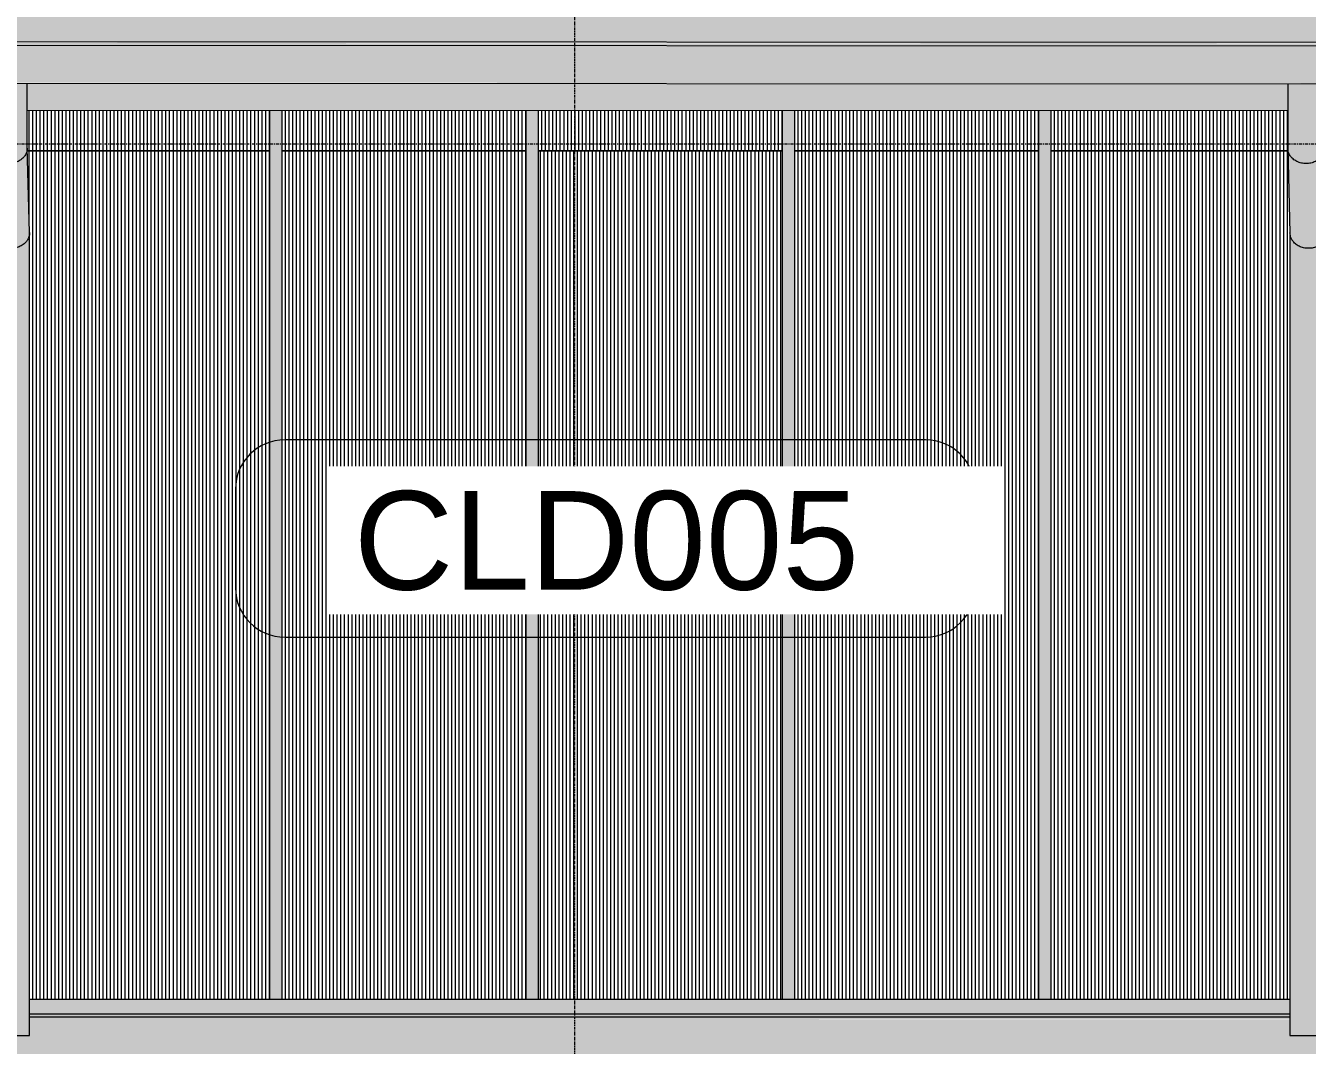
# Model space of a CAD drawing. Header units: millimetres. Extents: x -2361666 to -2009843, y -375 to 29863.
# Drawn here: x -2184899 to -2179698, y 11543 to 15679 of the extents above; entities that cross this region are included whole.
import ezdxf

# ---------------------------------------------------------------- set-up
doc = ezdxf.new("R2010")
doc.units = ezdxf.units.MM
doc.linetypes.add('AEC_Center', pattern=[24, 12, -4, 4, -4])
doc.linetypes.add('Grid Line', pattern=[21, 12, -3, 3, -3])
for name, color, linetype, lineweight in [('A-FLOR-LEVL', 51, 'Continuous', 5), ('A-GENM', 13, 'Continuous', 5), ('A-GLAZ-CURT', 52, 'Continuous', 5), ('A-GLAZ-CWMG', 51, 'Continuous', 5), ('A-ROOF', 132, 'Continuous', 5), ('A-WALL-IDEN', 211, 'Continuous', 5), ('P-SANR-FIXT', 6, 'Continuous', 5), ('S-BEAM', 12, 'Continuous', 5), ('S-GRID', 1, 'Continuous', 5)]:
    doc.layers.add(name, color=color, linetype=linetype, lineweight=lineweight)
doc.styles.add('Arial_2', font='arial.ttf', dxfattribs={"height": 400})

# ---------------------------------------------------------------- blocks, each defined once
blk = doc.blocks.new('Downpipe - L Spreader - Default-V181-SOUTH EAST - PART A')
at = {"layer": 'P-SANR-FIXT'}
for points in [[(-940284.7, 15119.5), (-940265.3, 15121.6), (-940247.1, 15127.9), (-940231.5, 15137.9), (-940217.6, 15155), (-940211.3, 15170.5), (-940209.3, 15182.4), (-940211.1, 15442.8), (-940359.3, 15442.9), (-940357.5, 15170.5), (-940355.9, 15164.1), (-940347.6, 15148.9), (-940337.6, 15137.9), (-940312.9, 15124.7), (-940294.8, 15120.6)], [(-940275.5, 14775.7), (-940247.1, 14780.9), (-940231.5, 14788.2), (-940217.6, 14799.3), (-940209.3, 14809.1), (-940202.7, 14822.3), (-940200.1, 14838.6), (-940211.3, 15170.5), (-940213, 15164.1), (-940222.3, 15148), (-940237.9, 15133.8), (-940256, 15124.8), (-940265.3, 15121.6), (-940284.7, 15119.5), (-940313.1, 15124.8), (-940328.6, 15132.1), (-940340.2, 15140.8), (-940350.1, 15152.3), (-940357.5, 15170.5), (-940358.8, 15164.1), (-940347.6, 14822.3), (-940337.6, 14804.2), (-940322.1, 14790), (-940304.1, 14781), (-940294.8, 14777.8), (-940280, 14776.2)], [(-940350.1, 11582.4), (-940200.1, 11582.4), (-940200.1, 14838.6), (-940202.7, 14822.3), (-940212, 14805.3), (-940222.3, 14794.1), (-940247.1, 14780.9), (-940265.3, 14776.8), (-940284.7, 14776.7), (-940304.1, 14781), (-940313.1, 14784.2), (-940328.6, 14794.3), (-940340.2, 14807.1), (-940347.6, 14822.3), (-940350.1, 14838.6), (-940350.1, 11640.3)]]:
    blk.add_hatch(color=256, dxfattribs=at).paths.add_polyline_path(points)
for p, q in [((-940359.3, 15443.6), (-940359.3, 15182.1)), ((-940209.3, 15182.7), (-940209.3, 15443.5)), ((-940359.3, 15180.7), (-940350.1, 14836.9)), ((-940200.1, 14840.3), (-940209.3, 15184.1)), ((-940350.1, 14838.3), (-940350.1, 11582.4)), ((-940200.1, 11582.4), (-940200.1, 14838.9)), ((-940350.1, 11582.4), (-940200.1, 11582.4))]:
    blk.add_line(p, q, dxfattribs=at)
for points in [[(-940209.3, 15182.4), (-940209.3, 15179.7), (-940209.8, 15174.2), (-940211.8, 15166.1), (-940215, 15158.3), (-940218.6, 15152.1), (-940222.1, 15147.4), (-940226, 15143), (-940231.4, 15137.8), (-940238.8, 15132.4), (-940247, 15127.8), (-940255.9, 15124.1), (-940268.3, 15120.6), (-940284.7, 15118.8), (-940304.3, 15120.9), (-940319.5, 15126.2), (-940330.4, 15132.4), (-940337.8, 15137.8), (-940343.1, 15143), (-940346.9, 15147.4), (-940350.4, 15152.1), (-940354, 15158.3), (-940357.1, 15166.1), (-940358.9, 15174.2), (-940359.3, 15179.7), (-940359.3, 15182.4)], [(-940200.1, 14838.6), (-940200.1, 14835.8), (-940200.6, 14830.2), (-940202.5, 14822.3), (-940205.7, 14814.4), (-940209.4, 14808.2), (-940212.9, 14803.6), (-940216.7, 14799.1), (-940222.2, 14794), (-940229.6, 14788.5), (-940237.8, 14783.9), (-940246.6, 14780.3), (-940259.1, 14776.7), (-940275.5, 14774.9), (-940295.1, 14777.1), (-940310.3, 14782.4), (-940321.2, 14788.5), (-940328.5, 14794), (-940333.9, 14799.1), (-940337.7, 14803.6), (-940341.1, 14808.2), (-940344.7, 14814.4), (-940347.8, 14822.3), (-940349.7, 14830.2), (-940350.1, 14835.8), (-940350.1, 14838.6)]]:
    blk.add_open_spline(points, degree=3, knots=[0, 0, 0, 0, 0.041667, 0.083333, 0.125, 0.166667, 0.1875, 0.208333, 0.25, 0.291667, 0.333333, 0.375, 0.416667, 0.5, 0.583333, 0.666667, 0.708333, 0.75, 0.791667, 0.8125, 0.833333, 0.875, 0.916667, 0.958333, 1, 1, 1, 1], dxfattribs=at)
blk.add_open_spline([(-940200.1, 14840.3), (-940200.1, 14839.9), (-940200.1, 14839.4), (-940200.1, 14838.9)], degree=3, dxfattribs=at)
blk = doc.blocks.new('Downpipe - L Spreader - Default-V182-SOUTH EAST - PART A')
at = {"layer": 'P-SANR-FIXT'}
for points in [[(-945548.3, 15119.5), (-945528.6, 15121.8), (-945510.8, 15127.9), (-945495.2, 15137.9), (-945480, 15157.5), (-945474.9, 15170.5), (-945473, 15182.4), (-945474.7, 15445), (-945623, 15445), (-945621.2, 15170.5), (-945619.5, 15164.1), (-945613.1, 15151), (-945601.3, 15137.9), (-945576.6, 15124.7), (-945558.5, 15120.6)], [(-945539.1, 14775.7), (-945510.8, 14780.9), (-945495.2, 14788.2), (-945480, 14800.6), (-945474, 14807.1), (-945466.4, 14822.3), (-945463.8, 14838.6), (-945474.9, 15170.5), (-945476.6, 15164.1), (-945486, 15148), (-945501.6, 15133.8), (-945519.7, 15124.8), (-945539.1, 15120.5), (-945548.3, 15119.5), (-945567.7, 15121.6), (-945590.3, 15130.8), (-945601.3, 15137.9), (-945613.1, 15151), (-945621.2, 15170.5), (-945622.5, 15164.1), (-945611.3, 14822.3), (-945601.3, 14804.2), (-945585.8, 14790), (-945567.7, 14781), (-945558.5, 14777.8)], [(-945613.8, 11582.4), (-945463.8, 11582.4), (-945463.8, 14838.6), (-945468.2, 14818.7), (-945475.6, 14805.3), (-945486, 14794.1), (-945510.8, 14780.9), (-945529.3, 14776.7), (-945548.3, 14776.7), (-945567.7, 14781), (-945576.6, 14784.1), (-945592, 14794.1), (-945603.9, 14807.1), (-945611.3, 14822.3), (-945613.8, 14838.6), (-945613.8, 11640.3)]]:
    blk.add_hatch(color=256, dxfattribs=at).paths.add_polyline_path(points)
for p, q in [((-945623, 15445.3), (-945623, 15182.1)), ((-945473, 15182.7), (-945473, 15445.3)), ((-945623, 15180.7), (-945613.7, 14836.9)), ((-945463.8, 14840.3), (-945473, 15184.1)), ((-945613.8, 14838.3), (-945613.8, 11582.4)), ((-945463.8, 11582.4), (-945463.8, 14838.9)), ((-945613.8, 11582.4), (-945463.8, 11582.4))]:
    blk.add_line(p, q, dxfattribs=at)
for points in [[(-945473, 15182.4), (-945473, 15179.7), (-945473.5, 15174.2), (-945475.4, 15166.1), (-945478.6, 15158.3), (-945482.3, 15152.1), (-945485.8, 15147.4), (-945489.6, 15143), (-945495.1, 15137.8), (-945502.5, 15132.4), (-945510.7, 15127.8), (-945519.5, 15124.1), (-945532, 15120.6), (-945548.4, 15118.8), (-945568, 15120.9), (-945583.2, 15126.2), (-945594.1, 15132.4), (-945601.4, 15137.8), (-945606.8, 15143), (-945610.6, 15147.4), (-945614, 15152.1), (-945617.6, 15158.3), (-945620.7, 15166.1), (-945622.6, 15174.2), (-945623, 15179.7), (-945623, 15182.4)], [(-945463.8, 14838.6), (-945463.8, 14835.8), (-945464.2, 14830.2), (-945466.2, 14822.3), (-945469.4, 14814.4), (-945473.1, 14808.2), (-945476.6, 14803.6), (-945480.4, 14799.1), (-945485.8, 14794), (-945493.3, 14788.5), (-945501.5, 14783.9), (-945510.3, 14780.3), (-945522.7, 14776.7), (-945539.1, 14774.9), (-945558.7, 14777.1), (-945574, 14782.4), (-945584.8, 14788.5), (-945592.2, 14794), (-945597.6, 14799.1), (-945601.4, 14803.6), (-945604.8, 14808.2), (-945608.4, 14814.4), (-945611.5, 14822.3), (-945613.4, 14830.2), (-945613.8, 14835.8), (-945613.8, 14838.6)]]:
    blk.add_open_spline(points, degree=3, knots=[0, 0, 0, 0, 0.041667, 0.083333, 0.125, 0.166667, 0.1875, 0.208333, 0.25, 0.291667, 0.333333, 0.375, 0.416667, 0.5, 0.583333, 0.666667, 0.708333, 0.75, 0.791667, 0.8125, 0.833333, 0.875, 0.916667, 0.958333, 1, 1, 1, 1], dxfattribs=at)
blk.add_open_spline([(-945463.8, 14840.3), (-945463.8, 14839.9), (-945463.8, 14839.4), (-945463.8, 14838.9)], degree=3, dxfattribs=at)
blk = doc.blocks.new('MulticellPanel_Polycarbonate_Danpal_1040w - Pearl Green-V233-SOUTH EAST - PART A')
at = {"layer": 'A-GENM'}
h = blk.add_hatch(dxfattribs=at)
h.set_pattern_fill('FP_119', color=256, style=0, pattern_type=2)
h.set_pattern_definition([(90, (-940824.266, 13427.169), (-15, 9e-16), [])])
h.paths.add_polyline_path([(-941320, 11730.5), (-940350.1, 11730.5), (-940350.1, 14838.6), (-940359.4, 15170.5), (-941320, 15170.5), (-941320, 11860.5)])
blk.add_line((-941320, 15170.5), (-940358.9, 15170.5), dxfattribs=at)
blk = doc.blocks.new('MulticellPanel_Polycarbonate_Danpal_1040w - Pearl Green-V234-SOUTH EAST - PART A')
at = {"layer": 'A-GENM'}
h = blk.add_hatch(dxfattribs=at)
h.set_pattern_fill('FP_120', color=256, style=0, pattern_type=2)
h.set_pattern_definition([(90, (-941864.266, 13427.169), (-15, 9e-16), [])])
h.paths.add_polyline_path([(-941560.7, 11730.5), (-941368.6, 11730.5), (-941368.6, 15170.5), (-942360, 15170.5), (-942360, 11730.5), (-942049.2, 11730.5)])
blk.add_line((-942360, 15170.5), (-941368.6, 15170.5), dxfattribs=at)
blk = doc.blocks.new('MulticellPanel_Polycarbonate_Danpal_1040w - Blue-V224-SOUTH EAST - PART A')
at = {"layer": 'A-GENM'}
h = blk.add_hatch(dxfattribs=at)
h.set_pattern_fill('FP_107', color=256, style=0, pattern_type=2)
h.set_pattern_definition([(90, (-915864.266, 13427.169), (-15, 9e-16), [])])
h.paths.add_polyline_path([(-916360, 11730.5), (-915368.6, 11730.5), (-915368.6, 15170.5), (-916360, 15170.5), (-916360, 11860.5)])
blk.add_line((-916360, 15170.5), (-915368.6, 15170.5), dxfattribs=at)
blk = doc.blocks.new('MulticellPanel_Polycarbonate_Danpal_1040w - Blue-V235-SOUTH EAST - PART A')
at = {"layer": 'A-GENM'}
h = blk.add_hatch(dxfattribs=at)
h.set_pattern_fill('FP_121', color=256, style=0, pattern_type=2)
h.set_pattern_definition([(90, (-944984.266, 13427.169), (-15, 9e-16), [])])
h.paths.add_polyline_path([(-944488.6, 11730.5), (-944488.6, 15170.5), (-945472.7, 15170.5), (-945463.8, 14822.3), (-945463.8, 11730.5), (-944491.3, 11730.5)])
blk.add_line((-945472.8, 15170.5), (-944488.6, 15170.5), dxfattribs=at)
blk = doc.blocks.new('Rectangular Mullion - Frame_Framed Facade_Danpal_DPANMF BT1-V257-SOUTH EAST - PART A')
at = {"layer": 'A-GLAZ-CWMG'}
blk.add_hatch(color=256, dxfattribs=at).paths.add_polyline_path([(-941138.8, 11670.5), (-940350.1, 11670.5), (-940350.1, 11730.5), (-941344.3, 11730.5), (-941344.3, 11670.5), (-941156.6, 11670.5)])
for p, q in [((-941344.3, 11730.5), (-940350, 11730.5)), ((-941344.3, 11670.5), (-940350, 11670.5))]:
    blk.add_line(p, q, dxfattribs=at)
blk = doc.blocks.new('Rectangular Mullion - Frame_Framed Facade_Danpal_DPANMF BT1-V225-SOUTH EAST - PART A')
at = {"layer": 'A-GLAZ-CWMG'}
blk.add_hatch(color=256, dxfattribs=at).paths.add_polyline_path([(-916284.3, 11670.5), (-915344.3, 11670.5), (-915344.3, 11730.5), (-916384.3, 11730.5), (-916384.3, 11670.5), (-916375.4, 11670.5)])
for p, q in [((-916384.3, 11730.5), (-915344.3, 11730.5)), ((-916384.3, 11670.5), (-915344.3, 11670.5))]:
    blk.add_line(p, q, dxfattribs=at)
blk = doc.blocks.new('Rectangular Mullion - Frame_Framed Facade_Danpal_DPANMF BT1-V258-SOUTH EAST - PART A')
at = {"layer": 'A-GLAZ-CWMG'}
blk.add_hatch(color=256, dxfattribs=at).paths.add_polyline_path([(-944464.3, 11670.5), (-944464.3, 11730.5), (-945463.8, 11730.5), (-945463.8, 11670.5), (-944473.1, 11670.5)])
for p, q in [((-945463.9, 11730.5), (-944464.3, 11730.5)), ((-945463.8, 11670.5), (-944464.3, 11670.5))]:
    blk.add_line(p, q, dxfattribs=at)
blk = doc.blocks.new('Rectangular Mullion - Mullion_FramedFacade_Danpal_DPAEC50-2881307-SOUTH EAST - PART A')
at = {"layer": 'A-GLAZ-CWMG'}
blk.add_hatch(color=256, dxfattribs=at).paths.add_polyline_path([(-915335.4, 11730.5), (-915320, 11730.5), (-915320, 15170.5), (-915368.6, 15170.5), (-915368.6, 11730.5), (-915344.3, 11730.5)])
for p, q in [((-915368.6, 11730.5), (-915368.6, 15170.5)), ((-915320, 15170.5), (-915320, 11730.5))]:
    blk.add_line(p, q, dxfattribs=at)
blk = doc.blocks.new('Roofs 1 - Roofs 1-2640243-SOUTH EAST - PART A')
at = {"layer": 'A-ROOF'}
for points in [[(-913424.6, 15584.3), (-913424.5, 15595.9), (-973252.8, 15618.8), (-973251.1, 15609), (-913475.9, 15584.3)], [(-913426.2, 15434.3), (-913424.6, 15584.3), (-973252.8, 15608.6), (-973251.1, 15459.1), (-913426.9, 15434.3)], [(-913424.5, 15595.9), (-913424.5, 15599.5), (-973252.7, 15624.2), (-973251.1, 15620.7), (-913475.9, 15595.9)], [(-913426.2, 15431.7), (-913426.9, 15434.3), (-973252, 15456.8), (-973251.1, 15456.5), (-913426.9, 15431.7)]]:
    blk.add_hatch(color=256, dxfattribs=at).paths.add_polyline_path(points)
for p, q in [((-913423.9, 15584.3), (-973252.8, 15609)), ((-913423.9, 15599.5), (-973252.7, 15624.2)), ((-973251.9, 15456.5), (-913423.9, 15431.7))]:
    blk.add_line(p, q, dxfattribs=at)
blk = doc.blocks.new('Structural Framing 61 - Structural Framing 1-2879215-SOUTH EAST - PART A')
at = {"layer": 'S-BEAM'}
h = blk.add_hatch(color=256, dxfattribs=at)
h.paths.add_polyline_path([(-943514.5, 11657.8), (-940350.1, 11657.8), (-940350.1, 11670.5), (-945463.8, 11670.5), (-945463.8, 11657.8), (-944002.9, 11657.8)])
h.paths.add_polyline_path([(-913427.4, 11657.8), (-913427.4, 11670.5), (-914266.4, 11670.5), (-914266.4, 11657.8), (-913475.9, 11657.8)])
h.paths.add_polyline_path([(-972820.4, 11657.8), (-971535.7, 11657.8), (-971535.7, 11670.5), (-972973.1, 11670.5), (-972973.1, 11657.8)])
h.paths.add_polyline_path([(-914416.4, 11657.8), (-914416.4, 11670.5), (-918448.2, 11670.5), (-918448.2, 11657.8), (-914452.7, 11657.8)])
h.paths.add_polyline_path([(-971385.7, 11657.8), (-966454, 11657.8), (-966454, 11670.5), (-971385.7, 11670.5)])
h.paths.add_polyline_path([(-918598.2, 11657.8), (-918598.2, 11670.5), (-922668.2, 11670.5), (-922668.2, 11657.8), (-918604.4, 11657.8)])
h.paths.add_polyline_path([(-966304, 11657.8), (-961261.2, 11657.8), (-961261.2, 11670.5), (-966304, 11670.5)])
h.paths.add_polyline_path([(-922818.2, 11657.8), (-922818.2, 11670.5), (-926816.1, 11670.5), (-926816.1, 11657.8), (-923000.3, 11657.8)])
h.paths.add_polyline_path([(-961111.2, 11657.8), (-956006.6, 11657.8), (-956006.6, 11670.5), (-961111.2, 11670.5)])
h.paths.add_polyline_path([(-926966.1, 11657.8), (-926966.1, 11670.5), (-930872.1, 11670.5), (-930872.1, 11657.8), (-927396.2, 11657.8)])
h.paths.add_polyline_path([(-931022.1, 11657.8), (-931022.1, 11670.5), (-934972, 11670.5), (-934972, 11657.8), (-931059.4, 11657.8)])
h.paths.add_polyline_path([(-955856.6, 11657.8), (-950786.6, 11657.8), (-950786.6, 11670.5), (-955856.6, 11670.5)])
h.paths.add_polyline_path([(-935122, 11657.8), (-935122, 11670.5), (-940200.1, 11670.5), (-940200.1, 11657.8), (-935211.1, 11657.8)])
h.paths.add_polyline_path([(-950636.6, 11657.8), (-945613.8, 11657.8), (-945613.8, 11670.5), (-950636.6, 11670.5)])
h = blk.add_hatch(color=256, dxfattribs=at)
h.paths.add_polyline_path([(-942537.6, 11646.4), (-940350.1, 11647.8), (-940350.1, 11657.8), (-945463.8, 11656.3), (-945463.8, 11646.4), (-943026, 11646.4)])
h.paths.add_polyline_path([(-931792.1, 11646.4), (-931022.1, 11647.3), (-931022.1, 11657.8), (-934972, 11656.3), (-934972, 11646.4), (-931975.4, 11646.4)])
h.paths.add_polyline_path([(-913427.4, 11646.4), (-913427.4, 11657.8), (-914266.4, 11656.3), (-914266.4, 11646.4), (-913475.9, 11646.4)])
h.paths.add_polyline_path([(-972973.1, 11646.4), (-971535.7, 11646.4), (-971535.7, 11657.8), (-972973.1, 11656.3), (-972973.1, 11649.4)])
h.paths.add_polyline_path([(-971385.7, 11646.4), (-966454, 11646.4), (-966454, 11657.8), (-971385.7, 11656.2), (-971385.7, 11649.3)])
h.paths.add_polyline_path([(-966304, 11646.4), (-961261.2, 11646.4), (-961261.2, 11657.8), (-966304, 11656.1), (-966304, 11649)])
h.paths.add_polyline_path([(-914416.4, 11646.4), (-914416.4, 11657.8), (-918448.2, 11656.3), (-918448.2, 11646.4), (-914452.7, 11646.4)])
h.paths.add_polyline_path([(-961111.2, 11646.4), (-956006.6, 11648.5), (-956006.6, 11657.8), (-961111.2, 11655.9), (-961111.2, 11648.8)])
h.paths.add_polyline_path([(-930872.1, 11646.4), (-926966.1, 11647.1), (-926966.1, 11657.8), (-930872.1, 11656.3), (-930872.1, 11647.3)])
h.paths.add_polyline_path([(-918598.2, 11646.4), (-918598.2, 11657.8), (-922668.2, 11656.3), (-922668.2, 11646.4), (-918604.4, 11646.4)])
h.paths.add_polyline_path([(-955856.6, 11646.4), (-950786.6, 11648.3), (-950786.6, 11657.8), (-955856.6, 11655.8), (-955856.6, 11648.5)])
h.paths.add_polyline_path([(-922818.2, 11646.4), (-922818.2, 11657.8), (-926816.1, 11656.3), (-926816.1, 11646.4), (-923000.3, 11646.4)])
h.paths.add_polyline_path([(-950636.6, 11646.4), (-945613.8, 11648), (-945613.8, 11657.8), (-950636.6, 11655.6), (-950636.6, 11648.3)])
h.paths.add_polyline_path([(-935122, 11646.4), (-935122, 11657.8), (-940200.1, 11656.3), (-940200.1, 11646.4), (-935211.1, 11646.4)])
blk.add_hatch(color=256, dxfattribs=at).paths.add_polyline_path([(-913427.4, 11493.7), (-913427.4, 11646.4), (-914266.4, 11646.4), (-914266.4, 11582.4), (-914416.4, 11582.4), (-914416.4, 11646.4), (-918448.2, 11646.4), (-918448.2, 11582.4), (-918598.2, 11582.4), (-918598.2, 11646.4), (-922668.2, 11646.4), (-922668.2, 11582.4), (-922818.2, 11582.4), (-922818.2, 11646.4), (-926816.1, 11646.4), (-926816.1, 11582.4), (-926966.1, 11582.4), (-926966.1, 11646.4), (-930872.1, 11646.4), (-930872.1, 11582.4), (-931022.1, 11582.4), (-931022.1, 11646.4), (-934972, 11646.4), (-934972, 11582.4), (-935122, 11582.4), (-935122, 11646.4), (-940200.1, 11646.4), (-940200.1, 11582.4), (-940350.1, 11582.4), (-940350.1, 11646.4), (-945463.8, 11646.4), (-945463.8, 11582.4), (-945613.8, 11582.4), (-945613.8, 11646.4), (-950636.6, 11646.4), (-950636.6, 11582.4), (-950786.6, 11582.4), (-950786.6, 11646.4), (-955856.6, 11646.4), (-955856.6, 11582.4), (-956006.6, 11582.4), (-956006.6, 11646.4), (-961111.2, 11646.4), (-961111.2, 11582.4), (-961261.2, 11582.4), (-961261.2, 11646.4), (-966304, 11646.4), (-966304, 11582.4), (-966454, 11582.4), (-966454, 11646.4), (-971385.7, 11646.4), (-971385.7, 11582.4), (-971535.7, 11582.4), (-971535.7, 11646.4), (-972973.1, 11646.4), (-972973.1, 11503.7), (-937164.8, 11501.6), (-913475.9, 11493.7)])
blk.add_line((-940350, 11657.8), (-945463.8, 11657.8), dxfattribs=at)
blk = doc.blocks.new('MulticellPanel_Polycarbonate_Danpal_1040w - Grey-V324-SOUTH EAST - PART A')
at = {"layer": 'A-GENM'}
h = blk.add_hatch(dxfattribs=at)
h.set_pattern_fill('FP_231', color=256, style=0, pattern_type=2)
h.set_pattern_definition([(90, (-940824.266, 15342.113), (-15, 9e-16), [])])
h.paths.add_polyline_path([(-941320, 15170.5), (-940359, 15170.5), (-940359.3, 15182.4), (-940359.3, 15332.8), (-941320, 15333.2), (-941320, 15219.2)])
blk.add_line((-940358.9, 15170.5), (-941320, 15170.5), dxfattribs=at)
blk = doc.blocks.new('MulticellPanel_Polycarbonate_Danpal_1040w - Grey-V325-SOUTH EAST - PART A')
at = {"layer": 'A-GENM'}
h = blk.add_hatch(dxfattribs=at)
h.set_pattern_fill('FP_232', color=256, style=0, pattern_type=2)
h.set_pattern_definition([(90, (-941864.266, 15342.113), (-15, 9e-16), [])])
h.paths.add_polyline_path([(-942360, 15170.5), (-941368.6, 15170.5), (-941368.6, 15333.3), (-942360, 15333.7), (-942360, 15219.2)])
blk.add_line((-941368.6, 15170.5), (-942360, 15170.5), dxfattribs=at)
blk = doc.blocks.new('MulticellPanel_Polycarbonate_Danpal_1040w - Grey-V326-SOUTH EAST - PART A')
at = {"layer": 'A-GENM'}
h = blk.add_hatch(dxfattribs=at)
h.set_pattern_fill('FP_233', color=256, style=0, pattern_type=2)
h.set_pattern_definition([(90, (-942904.266, 15342.113), (-15, 9e-16), [])])
h.paths.add_polyline_path([(-943400, 15170.5), (-942408.6, 15170.5), (-942408.6, 15333.7), (-943400, 15334.1), (-943400, 15219.2)])
blk.add_line((-942408.6, 15170.5), (-943400, 15170.5), dxfattribs=at)
blk = doc.blocks.new('MulticellPanel_Polycarbonate_Danpal_1040w - Grey-V327-SOUTH EAST - PART A')
at = {"layer": 'A-GENM'}
h = blk.add_hatch(dxfattribs=at)
h.set_pattern_fill('FP_234', color=256, style=0, pattern_type=2)
h.set_pattern_definition([(90, (-943944.266, 15342.113), (-15, 9e-16), [])])
h.paths.add_polyline_path([(-944002.9, 15170.5), (-943448.6, 15170.5), (-943448.6, 15334.1), (-944440, 15334.5), (-944440, 15170.5), (-944247.1, 15170.5)])
blk.add_line((-943448.6, 15170.5), (-944440, 15170.5), dxfattribs=at)
blk = doc.blocks.new('MulticellPanel_Polycarbonate_Danpal_1040w - Grey-V328-SOUTH EAST - PART A')
at = {"layer": 'A-GENM'}
h = blk.add_hatch(dxfattribs=at)
h.set_pattern_fill('FP_235', color=256, style=0, pattern_type=2)
h.set_pattern_definition([(90, (-944984.266, 15342.113), (-15, 9e-16), [])])
h.paths.add_polyline_path([(-944979.8, 15170.5), (-944488.6, 15170.5), (-944488.6, 15334.5), (-945473, 15335), (-945472.7, 15170.5), (-945468.2, 15170.5)])
blk.add_line((-944488.6, 15170.5), (-945472.8, 15170.5), dxfattribs=at)
blk = doc.blocks.new('Rectangular Mullion - Mullion_FramedFacade_Danpal_DPAEC50-V376-SOUTH EAST - PART A')
at = {"layer": 'A-GLAZ-CWMG'}
blk.add_hatch(color=256, dxfattribs=at).paths.add_polyline_path([(-941320, 15170.5), (-941320, 15333.2), (-941368.6, 15333.3), (-941368.6, 15170.5), (-941335.4, 15170.5)])
for p, q in [((-941368.6, 15170.5), (-941368.6, 15333.3)), ((-941320, 15333.2), (-941320, 15170.5))]:
    blk.add_line(p, q, dxfattribs=at)
blk = doc.blocks.new('Rectangular Mullion - Mullion_FramedFacade_Danpal_DPAEC50-V377-SOUTH EAST - PART A')
at = {"layer": 'A-GLAZ-CWMG'}
blk.add_hatch(color=256, dxfattribs=at).paths.add_polyline_path([(-942360, 15170.5), (-942360, 15333.7), (-942408.6, 15333.7), (-942408.6, 15170.5), (-942375.4, 15170.5)])
for p, q in [((-942408.6, 15170.5), (-942408.6, 15333.7)), ((-942360, 15333.7), (-942360, 15170.5))]:
    blk.add_line(p, q, dxfattribs=at)
blk = doc.blocks.new('Rectangular Mullion - Mullion_FramedFacade_Danpal_DPAEC50-V378-SOUTH EAST - PART A')
at = {"layer": 'A-GLAZ-CWMG'}
blk.add_hatch(color=256, dxfattribs=at).paths.add_polyline_path([(-943448.6, 15170.5), (-943400, 15170.5), (-943400, 15334.1), (-943448.6, 15334.1), (-943448.6, 15191.7)])
for p, q in [((-943448.6, 15170.5), (-943448.6, 15334.1)), ((-943400, 15334.1), (-943400, 15170.5))]:
    blk.add_line(p, q, dxfattribs=at)
blk = doc.blocks.new('Rectangular Mullion - Mullion_FramedFacade_Danpal_DPAEC50-V379-SOUTH EAST - PART A')
at = {"layer": 'A-GLAZ-CWMG'}
blk.add_hatch(color=256, dxfattribs=at).paths.add_polyline_path([(-944440, 15170.5), (-944440, 15334.5), (-944488.6, 15334.5), (-944488.6, 15170.5), (-944455.4, 15170.5)])
for p, q in [((-944488.6, 15170.5), (-944488.6, 15334.5)), ((-944440, 15334.5), (-944440, 15170.5))]:
    blk.add_line(p, q, dxfattribs=at)
blk = doc.blocks.new('Wall Tag - Wall Tag 15W-1077267-SOUTH EAST - PART A')
at = {"layer": 'A-WALL-IDEN'}
for p, q in [((-908991.02358, 6800), (-911591.02358, 6800)), ((-911791.02358, 6600), (-911791.02358, 6200)), ((-908791.02358, 6200), (-908791.02358, 6600)), ((-911591.02358, 6000), (-908991.02358, 6000))]:
    blk.add_line(p, q, dxfattribs=at)
for centre, start, end in [((-911591.02358, 6600), 90, 180), ((-908991.02358, 6600), 360, 90), ((-911591.02358, 6200), 180, 270), ((-908991.02358, 6200), 270, 0)]:
    blk.add_arc(centre, 200, start, end, dxfattribs=at)

msp = doc.modelspace()

# ---------------------------------------------------------------- hatches: boundary and pattern name
at = {"layer": 'A-ROOF'}
h = msp.add_hatch(color=256, dxfattribs=at)
h.paths.add_polyline_path([(-2152869.8, 15321.7), (-2152869.5, 15322.3), (-2152846.1, 15322.3), (-2152845.5, 15431.7), (-2153694.3, 15431.7), (-2153694.3, 15322.1), (-2152871.3, 15321.7)])
h.paths.add_polyline_path([(-2153844.3, 15322.1), (-2153844.3, 15432.1), (-2157876.1, 15431.7), (-2157876.1, 15323.8), (-2153871.4, 15322.1)])
h.paths.add_polyline_path([(-2158026.1, 15323.8), (-2158026.1, 15433.9), (-2162096.1, 15434.3), (-2162096.1, 15325.5), (-2158511.5, 15324)])
h.paths.add_polyline_path([(-2162246.1, 15325.6), (-2162246.1, 15435.6), (-2166244, 15437.3), (-2166244, 15327.2), (-2162419, 15325.7)])
h.paths.add_polyline_path([(-2166394, 15327.3), (-2166394, 15437.3), (-2170300, 15438.9), (-2170300, 15328.9), (-2166570.7, 15327.4)])
h.paths.add_polyline_path([(-2170450, 15329), (-2170450, 15439), (-2174400, 15440.6), (-2174400, 15330.6), (-2170478.1, 15329)])
h.paths.add_polyline_path([(-2174550, 15330.7), (-2174550, 15440.7), (-2179628, 15442.8), (-2179628, 15332.8), (-2174629.8, 15330.7)])
h.paths.add_polyline_path([(-2179778, 15332.8), (-2179778, 15442.9), (-2184891.7, 15445), (-2184891.7, 15335), (-2180002.6, 15332.9)])
h.paths.add_polyline_path([(-2185041.7, 15335), (-2185041.7, 15445), (-2190064.5, 15447.1), (-2190064.5, 15337.1), (-2185131.1, 15335.1)])
h.paths.add_polyline_path([(-2190214.5, 15337.2), (-2190214.5, 15447.2), (-2195284.5, 15449.3), (-2195284.5, 15339.3), (-2190259.6, 15337.2)])
h.paths.add_polyline_path([(-2195434.5, 15339.3), (-2195434.5, 15449.3), (-2200539.1, 15451.4), (-2200539.1, 15341.4), (-2195632.4, 15339.4)])
h.paths.add_polyline_path([(-2200689.1, 15341.5), (-2200689.1, 15451.5), (-2205732, 15453.6), (-2205732, 15343.6), (-2200761, 15341.5)])
h.paths.add_polyline_path([(-2205882, 15343.6), (-2205882, 15453.7), (-2210813.6, 15455.7), (-2210813.6, 15345.7), (-2205889.5, 15343.6)])
h.paths.add_polyline_path([(-2210963.6, 15345.7), (-2210963.6, 15455.8), (-2212391.7, 15456.3), (-2212391.7, 15346.3), (-2211018, 15345.8)])
h.paths.add_polyline_path([(-2212539.7, 15346.4), (-2212539.7, 15456.4), (-2212629.7, 15456.4), (-2212629.7, 15346.4)])
h.paths.add_polyline_path([(-2152843.5, 15599.5), (-2152842.6, 15687.5), (-2152784, 15687.9), (-2152784, 15733.2), (-2212669.7, 15758), (-2212669.7, 15678.6), (-2212615.5, 15678.5), (-2212669.7, 15675.6), (-2212669.7, 15624.2), (-2152843.5, 15599.5)])

# ---------------------------------------------------------------- linework, layer by layer
at = {"layer": 'A-FLOR-LEVL', "linetype": 'AEC_Center'}
msp.add_line((-2278035.1, 15200), (-2141459.7, 15200), dxfattribs=at)
at = {"layer": 'A-ROOF'}
msp.add_line((-2179778, 15332.8), (-2184891.7, 15335), dxfattribs=at)
at = {"layer": 'S-GRID', "linetype": 'Grid Line'}
msp.add_line((-2182669.7, 224.7), (-2182669.7, 26143.2), dxfattribs=at)

# ---------------------------------------------------------------- block references
at = {"layer": 'A-GLAZ-CURT'}
for name, p in [('MulticellPanel_Polycarbonate_Danpal_1040w - Grey-V328-SOUTH EAST - PART A', (-1239418.7, 0)), ('MulticellPanel_Polycarbonate_Danpal_1040w - Grey-V327-SOUTH EAST - PART A', (-1239418.7, 0)), ('MulticellPanel_Polycarbonate_Danpal_1040w - Grey-V326-SOUTH EAST - PART A', (-1239418.7, 0)), ('MulticellPanel_Polycarbonate_Danpal_1040w - Grey-V325-SOUTH EAST - PART A', (-1239418.7, 0)), ('MulticellPanel_Polycarbonate_Danpal_1040w - Grey-V324-SOUTH EAST - PART A', (-1239418.7, 0)), ('MulticellPanel_Polycarbonate_Danpal_1040w - Blue-V235-SOUTH EAST - PART A', (-1239418.7, 0)), ('MulticellPanel_Polycarbonate_Danpal_1040w - Blue-V224-SOUTH EAST - PART A', (-1267498.7, 0)), ('MulticellPanel_Polycarbonate_Danpal_1040w - Blue-V224-SOUTH EAST - PART A', (-1266458.7, 0)), ('MulticellPanel_Polycarbonate_Danpal_1040w - Pearl Green-V234-SOUTH EAST - PART A', (-1239418.7, 0)), ('MulticellPanel_Polycarbonate_Danpal_1040w - Pearl Green-V233-SOUTH EAST - PART A', (-1239418.7, 0))]:
    msp.add_blockref(name, p, dxfattribs=at)
at = {"layer": 'A-GLAZ-CWMG'}
for name, p in [('Rectangular Mullion - Mullion_FramedFacade_Danpal_DPAEC50-V379-SOUTH EAST - PART A', (-1239418.7, 0)), ('Rectangular Mullion - Mullion_FramedFacade_Danpal_DPAEC50-V378-SOUTH EAST - PART A', (-1239418.7, 0)), ('Rectangular Mullion - Mullion_FramedFacade_Danpal_DPAEC50-V377-SOUTH EAST - PART A', (-1239418.7, 0)), ('Rectangular Mullion - Mullion_FramedFacade_Danpal_DPAEC50-V376-SOUTH EAST - PART A', (-1239418.7, 0)), ('Rectangular Mullion - Mullion_FramedFacade_Danpal_DPAEC50-2881307-SOUTH EAST - PART A', (-1268538.7, 0)), ('Rectangular Mullion - Mullion_FramedFacade_Danpal_DPAEC50-2881307-SOUTH EAST - PART A', (-1267498.7, 0)), ('Rectangular Mullion - Mullion_FramedFacade_Danpal_DPAEC50-2881307-SOUTH EAST - PART A', (-1266458.7, 0)), ('Rectangular Mullion - Mullion_FramedFacade_Danpal_DPAEC50-2881307-SOUTH EAST - PART A', (-1265418.7, 0)), ('Rectangular Mullion - Frame_Framed Facade_Danpal_DPANMF BT1-V258-SOUTH EAST - PART A', (-1239418.7, 0)), ('Rectangular Mullion - Frame_Framed Facade_Danpal_DPANMF BT1-V225-SOUTH EAST - PART A', (-1267498.7, 0)), ('Rectangular Mullion - Frame_Framed Facade_Danpal_DPANMF BT1-V225-SOUTH EAST - PART A', (-1266458.7, 0)), ('Rectangular Mullion - Frame_Framed Facade_Danpal_DPANMF BT1-V225-SOUTH EAST - PART A', (-1265418.7, 0)), ('Rectangular Mullion - Frame_Framed Facade_Danpal_DPANMF BT1-V257-SOUTH EAST - PART A', (-1239418.7, 0))]:
    msp.add_blockref(name, p, dxfattribs=at)
at = {"layer": 'A-ROOF'}
msp.add_blockref('Roofs 1 - Roofs 1-2640243-SOUTH EAST - PART A', (-1239418.7, 0), dxfattribs=at)
at = {"layer": 'A-WALL-IDEN'}
msp.add_blockref('Wall Tag - Wall Tag 15W-1077267-SOUTH EAST - PART A', (-1272256.4, 7198.8), dxfattribs=at)
at = {"layer": 'P-SANR-FIXT'}
for name in ['Downpipe - L Spreader - Default-V182-SOUTH EAST - PART A', 'Downpipe - L Spreader - Default-V181-SOUTH EAST - PART A']:
    msp.add_blockref(name, (-1239418.7, 0), dxfattribs=at)
at = {"layer": 'S-BEAM'}
msp.add_blockref('Structural Framing 61 - Structural Framing 1-2879215-SOUTH EAST - PART A', (-1239418.7, 0), dxfattribs=at)

# ---------------------------------------------------------------- next in the draw order: texts
at = {"layer": 'A-WALL-IDEN', "insert": (-2183567.1, 13791.1), "char_height": 400, "width": 2533.332, "attachment_point": 1, "style": 'Arial_2', "bg_fill": 3, "box_fill_scale": 1.25, "bg_fill_color": 256, "bg_fill_true_color": 13158600, "bg_fill_transparency": 0}
msp.add_mtext('CLD005', dxfattribs=at)

doc.saveas('drawing.dxf')
